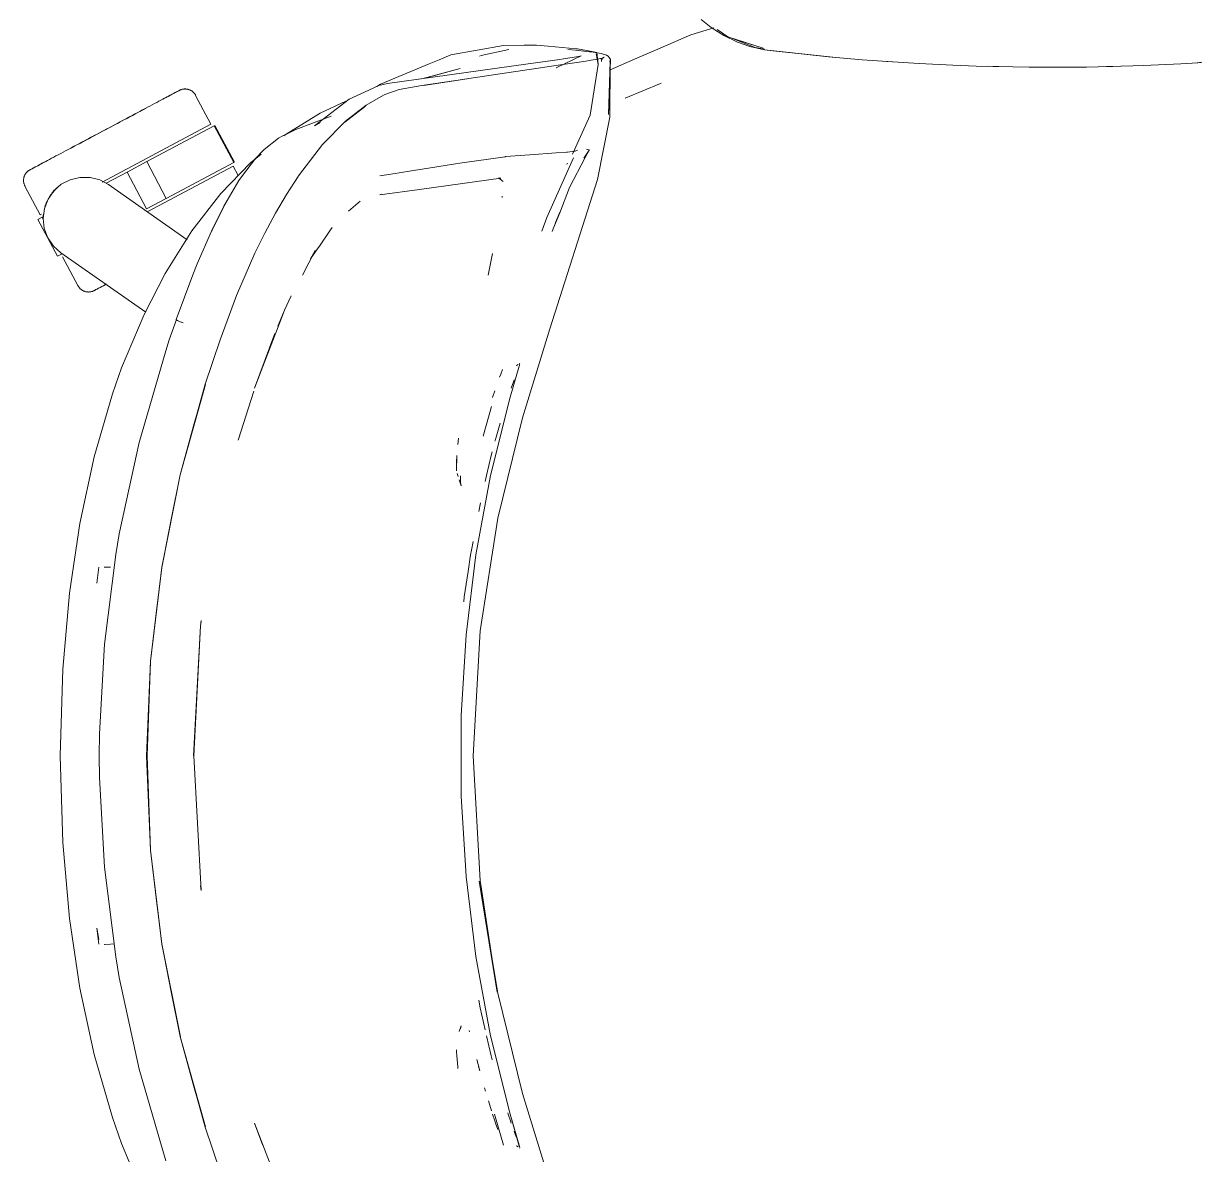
# Model space of a CAD drawing. Header units: millimetres. Extents: x 155927 to 317870, y -36033 to 97293.
# Drawn here: x 171678 to 172074, y 10295 to 10675.4 of the extents above; entities that cross this region are included whole.
import ezdxf

# ---------------------------------------------------------------- set-up
doc = ezdxf.new("R2010")
doc.units = ezdxf.units.MM
doc.header["$MEASUREMENT"] = 0
doc.layers.add('G-IMPT', color=8, linetype='CONTINUOUS', lineweight=9)
doc.layers.add('I-FURN', color=8, linetype='CONTINUOUS', lineweight=9)

msp = doc.modelspace()

# ---------------------------------------------------------------- linework, layer by layer
at = {"layer": 'G-IMPT'}
for p, q in [((171902.3, 10671.63), (171910.12, 10673.89)), ((171905.83, 10676.7), (171909.14, 10674.08)), ((171913.46, 10671.35), (171909.14, 10674.08)), ((171914.78, 10670.95), (171911.21, 10673.38)), ((171902.3, 10671.63), (171891.18, 10666.78)), ((171913.46, 10671.35), (171918.04, 10669.16)), ((171914.78, 10670.95), (171917.49, 10670.05)), ((171914.78, 10670.95), (171926.64, 10667.14)), ((171924.01, 10667.35), (171915.82, 10670.55)), ((171917.49, 10670.05), (171926.64, 10667.14)), ((171839.31, 10668.05), (171821.62, 10664.81)), ((171841.18, 10666.64), (171831.87, 10664.59)), ((171839.31, 10668.05), (171846.28, 10668.07)), ((171850.45, 10668.07), (171846.28, 10668.07)), ((171854.41, 10667.73), (171850.45, 10668.07)), ((171854.41, 10667.73), (171863.73, 10666.93)), ((171863.56, 10666.41), (171860.97, 10666.62)), ((171863.56, 10666.41), (171868.25, 10665.89)), ((171863.73, 10666.93), (171864.2, 10666.89)), ((171868.45, 10666.08), (171864.2, 10666.89)), ((171868.86, 10665.82), (171868.25, 10665.89)), ((171868.45, 10666.08), (171870.77, 10665.63)), ((171868.86, 10665.82), (171872.14, 10665.28)), ((171871.16, 10661.68), (171870.77, 10665.63)), ((171891.18, 10666.78), (171883.34, 10663.36)), ((171918.04, 10669.16), (171922.18, 10667.71)), ((171927.14, 10666.55), (171922.18, 10667.71)), ((171927.06, 10666.77), (171924.01, 10667.35)), ((171927.14, 10666.55), (171950.09, 10664.1)), ((171927.14, 10666.55), (171929.95, 10666.22)), ((171927.14, 10666.55), (171948.57, 10664.2)), ((171950.09, 10664.1), (171929.95, 10666.22)), ((171797.94, 10655.03), (171814.39, 10661.82)), ((171847.59, 10661.86), (171800.37, 10655.19)), ((171814.39, 10661.82), (171817.76, 10663.21)), ((171821.62, 10664.81), (171817.76, 10663.21)), ((171827.68, 10656.92), (171858.56, 10661.47)), ((171831.87, 10664.59), (171831.3, 10664.44)), ((171847.59, 10661.86), (171858.25, 10663.3)), ((171857.01, 10660.49), (171865.44, 10664.49)), ((171859.55, 10663.52), (171858.25, 10663.3)), ((171858.56, 10661.47), (171866.41, 10662.59)), ((171864.57, 10664.35), (171859.55, 10663.52)), ((171865.44, 10664.49), (171864.57, 10664.35)), ((171872.68, 10663.69), (171866.41, 10662.59)), ((171868.51, 10644.59), (171871.22, 10661.64)), ((171870.54, 10665.22), (171871.16, 10661.68)), ((171870.54, 10665.22), (171871.22, 10661.64)), ((171872.06, 10663.52), (171873.15, 10664.08)), ((171872.06, 10663.52), (171872.68, 10663.69)), ((171872.14, 10665.28), (171874, 10664.73)), ((171872.33, 10663.15), (171872.25, 10662.65)), ((171872.33, 10663.15), (171872.65, 10663.69)), ((171872.65, 10663.69), (171873.15, 10664.08)), ((171874.54, 10664.41), (171874, 10664.73)), ((171874.54, 10664.41), (171874.92, 10663.92)), ((171874.7, 10644.78), (171875.28, 10663.22)), ((171874.7, 10644.78), (171875.18, 10662.76)), ((171875.31, 10663.34), (171874.92, 10663.92)), ((171875.31, 10663.34), (171875.12, 10662.48)), ((171875.12, 10662.48), (171875.14, 10662.59)), ((171875.14, 10643.89), (171875.18, 10662.76)), ((171875.18, 10662.76), (171875.14, 10662.59)), ((171883.34, 10663.36), (171875.17, 10659.79)), ((171875.28, 10663.22), (171875.18, 10662.76)), ((171948.57, 10664.2), (171959.97, 10663.22)), ((171970.26, 10662.49), (171959.97, 10663.22)), ((171968.22, 10662.62), (171966.8, 10662.76)), ((171968.22, 10662.62), (171970.12, 10662.53)), ((171970.26, 10662.49), (171979.13, 10661.93)), ((171990.44, 10661.39), (171979.13, 10661.93)), ((171990.44, 10661.39), (171998.31, 10661.09)), ((172067.09, 10661.89), (172054.53, 10661.27)), ((172067.09, 10661.89), (172072.76, 10662.17)), ((172074.01, 10662.45), (172072.53, 10662.17)), ((172072.76, 10662.17), (172074.01, 10662.33)), ((171824.8, 10660.31), (171811.85, 10656.81)), ((171824.8, 10660.31), (171812.91, 10656.96)), ((172010.62, 10660.8), (171998.31, 10661.09)), ((172002.19, 10661.01), (172003.84, 10660.93)), ((172003.84, 10660.93), (172005.92, 10660.93)), ((172010.62, 10660.8), (172016.09, 10660.73)), ((172030.81, 10660.72), (172016.09, 10660.73)), ((172035.32, 10660.77), (172030.81, 10660.72)), ((172035.32, 10660.77), (172050.99, 10661.15)), ((172042.04, 10660.95), (172044.26, 10660.95)), ((172046.94, 10661.06), (172044.26, 10660.95)), ((172050.99, 10661.15), (172054.53, 10661.27)), ((171794.02, 10652.97), (171797.38, 10654.54)), ((171796.77, 10654.26), (171797.94, 10655.03)), ((171800.37, 10655.19), (171797.38, 10654.54)), ((171804.24, 10653.22), (171811.91, 10654.53)), ((171827.08, 10656.82), (171811.91, 10654.53)), ((171827.68, 10656.92), (171812.49, 10654.59)), ((171827.08, 10656.82), (171812.49, 10654.59)), ((171880.28, 10650.33), (171892.14, 10655.25)), ((171892.4, 10655.35), (171892.14, 10655.25)), ((171775.79, 10640.99), (171787.44, 10649.91)), ((171787.44, 10649.91), (171794.02, 10652.97)), ((171793.2, 10647.97), (171799.03, 10651.26)), ((171799.45, 10651.47), (171799.03, 10651.26)), ((171799.45, 10651.47), (171804.24, 10653.22)), ((171777.68, 10645.28), (171786.31, 10649.26)), ((171792.97, 10647.64), (171786.02, 10642.25)), ((171786.23, 10642.55), (171793.2, 10647.97)), ((171792.97, 10647.64), (171789.59, 10645.05)), ((171766.23, 10638.16), (171777.68, 10645.28)), ((171781.45, 10644.23), (171769.54, 10639.72)), ((171775.79, 10640.99), (171777.74, 10642.11)), ((171786.23, 10642.55), (171778.5, 10634.65)), ((171786.02, 10642.25), (171789.59, 10645.05)), ((171868.51, 10644.59), (171862.54, 10631.47)), ((171870.94, 10622.94), (171875.14, 10643.89)), ((171764.88, 10637.47), (171767.31, 10638.64)), ((171766.23, 10638.16), (171765.47, 10637.66)), ((171767.31, 10638.64), (171769.54, 10639.72)), ((171763.74, 10636.86), (171758.88, 10632.99)), ((171764.88, 10637.47), (171763.74, 10636.86)), ((171778.5, 10634.65), (171770.47, 10624.21)), ((171755.98, 10629.97), (171751.27, 10623.84)), ((171757.89, 10631.47), (171754.31, 10628.55)), ((171755.98, 10629.97), (171758.88, 10632.99)), ((171839.92, 10630.61), (171824.71, 10628.4)), ((171839.92, 10630.61), (171840, 10630.62)), ((171840, 10630.62), (171848.25, 10631.24)), ((171857.09, 10631.87), (171848.25, 10631.24)), ((171853.97, 10610.12), (171862.89, 10630.27)), ((171857.09, 10631.87), (171860.5, 10632.12)), ((171860.87, 10632.17), (171860.5, 10632.12)), ((171860.87, 10632.17), (171863.33, 10632.45)), ((171861.52, 10620.22), (171866.8, 10630.33)), ((171863.33, 10632.45), (171863.39, 10632.47)), ((171864.17, 10632.75), (171863.39, 10632.47)), ((171868.15, 10632.79), (171866.31, 10630.08)), ((171868.15, 10632.79), (171866.8, 10630.33)), ((171867.27, 10633.08), (171867.43, 10633.06)), ((171867.43, 10633.06), (171868.12, 10632.91)), ((171868.12, 10632.91), (171868.15, 10632.79)), ((171868.15, 10632.79), (171868.18, 10632.62)), ((171754.31, 10628.55), (171744.35, 10618.25)), ((171802.89, 10624.96), (171809.72, 10626.03)), ((171809.72, 10626.03), (171811.38, 10626.29)), ((171823.16, 10628.15), (171811.38, 10626.29)), ((171824.71, 10628.4), (171823.16, 10628.15)), ((171860.51, 10628.1), (171860.95, 10628.37)), ((171745.67, 10614.55), (171750.4, 10622.55)), ((171751.27, 10623.84), (171750.4, 10622.55)), ((171766.42, 10617.86), (171770.31, 10623.96)), ((171770.47, 10624.21), (171770.31, 10623.96)), ((171802.89, 10624.96), (171797.81, 10624.22)), ((171811.08, 10619.61), (171838.41, 10623.35)), ((171839.26, 10622.23), (171837.7, 10623.47)), ((171837.91, 10623.44), (171838.15, 10623.39)), ((171838.41, 10623.35), (171838.15, 10623.39)), ((171854.95, 10572.7), (171870.94, 10622.94)), ((171734.55, 10605.65), (171744.35, 10618.25)), ((171766.42, 10617.86), (171762.66, 10611.63)), ((171811.08, 10619.61), (171797.72, 10617.83)), ((171797.72, 10617.83), (171798.19, 10617.97)), ((171861.52, 10620.22), (171858.26, 10611.75)), ((171741.14, 10605.5), (171745.67, 10614.55)), ((171741.14, 10605.5), (171745.36, 10613.95)), ((171741.36, 10605.94), (171745.67, 10614.55)), ((171745.67, 10614.55), (171745.36, 10613.95)), ((171787.22, 10612.33), (171791.13, 10615.67)), ((171838.91, 10617.28), (171838.87, 10616.93)), ((171759.09, 10604.84), (171762.66, 10611.63)), ((171852.22, 10605.53), (171853.97, 10610.12)), ((171856.25, 10606.85), (171858.27, 10611.96)), ((171858.26, 10611.75), (171856.25, 10606.85)), ((171858.27, 10611.96), (171856.87, 10608.42)), ((171741.36, 10605.94), (171741.14, 10605.5)), ((171780.95, 10605.7), (171781.7, 10606.8)), ((171856.25, 10606.85), (171855.69, 10605.44)), ((171734.55, 10605.65), (171725.57, 10591.36)), ((171741.14, 10605.5), (171736.37, 10594.54)), ((171759.09, 10604.84), (171755.7, 10598.11)), ((171777.45, 10600.56), (171780.95, 10605.7)), ((171749.52, 10583.89), (171755.7, 10598.11)), ((171771.77, 10590.8), (171776.01, 10599)), ((171774.5, 10596.23), (171777.06, 10599.99)), ((171774.5, 10596.23), (171776.01, 10599)), ((171777.06, 10599.99), (171777.45, 10600.56)), ((171834.23, 10590.81), (171835.64, 10598.06)), ((171736.37, 10594.54), (171734.89, 10590.86)), ((171725.57, 10591.36), (171718.48, 10577.58)), ((171734.89, 10590.86), (171729.32, 10575.9)), ((171749.52, 10583.89), (171744.06, 10569.01)), ((171767.95, 10583.86), (171765.75, 10579.01)), ((171765.75, 10579.01), (171763.03, 10571.93)), ((171765.75, 10579.01), (171763.44, 10573.56)), ((171710.96, 10559.61), (171718.48, 10577.58)), ((171729.36, 10575.9), (171726.95, 10568.96)), ((171729.32, 10575.9), (171729.35, 10575.76)), ((171729.35, 10575.76), (171729.36, 10575.9)), ((171729.35, 10575.76), (171729.76, 10575.5)), ((171729.35, 10575.76), (171729.37, 10575.72)), ((171729.76, 10575.5), (171729.37, 10575.72)), ((171730.59, 10575.11), (171729.76, 10575.5)), ((171729.94, 10575.39), (171729.76, 10575.5)), ((171730.59, 10575.11), (171729.94, 10575.39)), ((171730.59, 10575.11), (171731.64, 10574.69)), ((171730.59, 10575.11), (171731.05, 10574.91)), ((171731.64, 10574.69), (171731.05, 10574.91)), ((171755.65, 10552.75), (171762.47, 10571.16)), ((171762.36, 10570.2), (171763.03, 10571.93)), ((171854.95, 10572.7), (171845.77, 10542.72)), ((171725.76, 10565.36), (171726.95, 10568.96)), ((171739.05, 10554.09), (171744.06, 10569.01)), ((171755.65, 10552.75), (171762.36, 10570.2)), ((171716.81, 10534.53), (171725.76, 10565.36)), ((171707.89, 10550.87), (171710.96, 10559.61)), ((171838.41, 10557.42), (171839.03, 10559.08)), ((171841.54, 10549.67), (171844.61, 10560.1)), ((171843.72, 10560.36), (171844.33, 10560.74)), ((171843.72, 10560.36), (171843.93, 10560.5)), ((171844.68, 10560.37), (171844.61, 10560.1)), ((171844.75, 10560.67), (171844.68, 10560.37)), ((171844.72, 10561.13), (171844.81, 10560.89)), ((171844.81, 10560.89), (171844.75, 10560.67)), ((171838.41, 10557.42), (171838.04, 10556.41)), ((171842.7, 10554.87), (171841.96, 10552.77)), ((171842.7, 10554.87), (171842.94, 10555.53)), ((171707.89, 10550.87), (171701.72, 10529.63)), ((171730.67, 10523.59), (171739.05, 10554.09)), ((171730.67, 10523.59), (171739.1, 10554)), ((171735.32, 10540.84), (171739.1, 10554)), ((171750.12, 10535.28), (171755.37, 10551.77)), ((171835.7, 10549.66), (171836.43, 10551.88)), ((171835.26, 10546.57), (171832.46, 10536.57)), ((171834.99, 10523.35), (171841.54, 10549.67)), ((171837.46, 10509.04), (171845.77, 10542.72)), ((171735.32, 10540.84), (171730.67, 10523.59)), ((171750.12, 10535.28), (171751.2, 10538.72)), ((171836.85, 10536.25), (171837.96, 10540.25)), ((171837.96, 10540.25), (171838.17, 10540.93)), ((171823.97, 10533.86), (171824.18, 10535.95)), ((171836.53, 10535.11), (171836.48, 10534.93)), ((171836.85, 10536.25), (171836.53, 10535.11)), ((171716.81, 10534.53), (171710.15, 10503.74)), ((171835.23, 10530.09), (171835.56, 10531.39)), ((171701.72, 10529.63), (171696.9, 10507.27)), ((171823.57, 10525), (171823.66, 10530.06)), ((171823.66, 10530.06), (171823.57, 10527.79)), ((171823.57, 10525), (171823.57, 10527.79)), ((171835.23, 10530.09), (171833.67, 10523.34)), ((171730.67, 10523.59), (171724.5, 10492.47)), ((171730.67, 10523.59), (171724.5, 10492.55)), ((171730.67, 10523.59), (171727.59, 10508.57)), ((171824.11, 10523.01), (171823.82, 10524.05)), ((171824.85, 10523.16), (171824.86, 10523.3)), ((171824.89, 10521), (171824.86, 10523.3)), ((171834.99, 10523.35), (171830.06, 10496.69)), ((171833.22, 10521.36), (171833.67, 10523.34)), ((171825.11, 10519.95), (171824.42, 10521.9)), ((171824.89, 10521), (171825.11, 10519.95)), ((171831.02, 10511.32), (171831.56, 10514.13)), ((171696.9, 10507.27), (171693.41, 10483.85)), ((171724.5, 10492.47), (171727.59, 10508.57)), ((171837.46, 10509.04), (171831.46, 10471.12)), ((171708.96, 10496.82), (171710.15, 10503.74)), ((171829.09, 10501.21), (171828.54, 10498.31)), ((171705.15, 10466.65), (171708.96, 10496.82)), ((171830.06, 10496.69), (171826.76, 10469.77)), ((171827.44, 10491.06), (171828.29, 10496.68)), ((171828.29, 10496.68), (171828.54, 10498.31)), ((171703.31, 10492.55), (171702.66, 10487.14)), ((171707.17, 10492.51), (171705.07, 10492.58)), ((171705.07, 10492.58), (171705.18, 10492.58)), ((171720.67, 10460.95), (171724.5, 10492.55)), ((171720.71, 10460.91), (171724.5, 10492.47)), ((171724.5, 10492.47), (171722.55, 10476.99)), ((171827.44, 10491.06), (171826.15, 10482.53)), ((171693.41, 10483.85), (171691.15, 10458.28)), ((171826.15, 10482.53), (171825.96, 10480.87)), ((171720.71, 10460.91), (171722.55, 10476.99)), ((171735.11, 10429.14), (171737.44, 10472.86)), ((171735.17, 10429.14), (171737.44, 10472.86)), ((171737.44, 10472.86), (171737.7, 10474.64)), ((171737.44, 10472.86), (171737.67, 10474.17)), ((171737.71, 10474.41), (171737.67, 10474.17)), ((171825.11, 10442.7), (171826.76, 10469.77)), ((171831.46, 10471.12), (171829.1, 10429.14)), ((171703.53, 10436.45), (171705.15, 10466.65)), ((171720.67, 10460.95), (171719.34, 10429.14)), ((171720.71, 10460.91), (171719.57, 10429.14)), ((171720.04, 10446.02), (171720.71, 10460.91)), ((171691.15, 10458.28), (171690.3, 10429.14)), ((171720.04, 10446.02), (171719.57, 10429.14)), ((171825.11, 10442.7), (171825.11, 10415.58)), ((171703.53, 10436.45), (171703.44, 10429.14)), ((171690.3, 10429.14), (171691.15, 10399.99)), ((171703.53, 10421.82), (171703.44, 10429.14)), ((171719.34, 10429.14), (171720.67, 10397.32)), ((171720.71, 10397.36), (171719.57, 10429.14)), ((171720.04, 10412.25), (171719.57, 10429.14)), ((171735.17, 10429.14), (171737.67, 10383.8)), ((171831.46, 10387.15), (171829.1, 10429.14)), ((171703.53, 10421.82), (171705.15, 10391.62)), ((171720.71, 10397.36), (171720.04, 10412.25)), ((171825.11, 10415.58), (171826.76, 10388.51)), ((171691.15, 10399.99), (171693.41, 10374.42)), ((171720.67, 10397.32), (171724.5, 10365.73)), ((171722.55, 10381.28), (171720.71, 10397.36)), ((171720.71, 10397.36), (171724.5, 10365.81)), ((171705.15, 10391.62), (171708.96, 10361.45)), ((171830.06, 10361.59), (171826.76, 10388.51)), ((171737.67, 10383.8), (171737.44, 10385.41)), ((171737.44, 10385.41), (171737.67, 10384.1)), ((171837.46, 10349.23), (171831.2, 10386.98)), ((171831.2, 10386.98), (171837.19, 10349.61)), ((171831.46, 10387.15), (171837.19, 10349.61)), ((171722.55, 10381.28), (171724.5, 10365.81)), ((171737.71, 10383.86), (171737.67, 10384.1)), ((171693.41, 10374.42), (171696.9, 10351)), ((171703.31, 10365.72), (171702.66, 10371.14)), ((171703.23, 10367.37), (171702.66, 10371.14)), ((171705.07, 10365.69), (171707.17, 10365.76)), ((171705.07, 10365.69), (171705.18, 10365.69)), ((171708.41, 10365.81), (171707.17, 10365.76)), ((171724.5, 10365.81), (171727.59, 10349.7)), ((171724.5, 10365.81), (171730.71, 10334.56)), ((171730.71, 10334.56), (171724.5, 10365.73)), ((171708.96, 10361.45), (171710.15, 10354.53)), ((171834.99, 10334.92), (171830.06, 10361.59)), ((171710.15, 10354.53), (171716.81, 10323.74)), ((171701.72, 10328.64), (171696.9, 10351)), ((171730.67, 10334.68), (171727.59, 10349.7)), ((171845.77, 10315.55), (171837.46, 10349.23)), ((171831.04, 10346.96), (171831.51, 10344.33)), ((171831.51, 10344.33), (171833.22, 10336.91)), ((171825.11, 10338.32), (171824.42, 10336.37)), ((171825.11, 10338.32), (171824.89, 10337.28)), ((171827.78, 10336.72), (171827.91, 10336.31)), ((171735.32, 10317.43), (171730.67, 10334.68)), ((171730.67, 10334.68), (171739.1, 10304.27)), ((171730.67, 10334.68), (171739.05, 10304.18)), ((171833.67, 10334.93), (171835.23, 10328.18)), ((171834.99, 10334.92), (171841.54, 10308.6)), ((171823.57, 10330.23), (171823.58, 10329.53)), ((171823.68, 10328.16), (171823.58, 10329.53)), ((171707.89, 10307.4), (171701.72, 10328.64)), ((171823.68, 10328.16), (171823.95, 10324.45)), ((171831.37, 10323.1), (171830.38, 10326.96)), ((171835.23, 10328.18), (171835.57, 10326.9)), ((171725.76, 10292.91), (171716.81, 10323.74)), ((171823.95, 10324.45), (171823.99, 10323.97)), ((171831.37, 10323.1), (171830.98, 10324.63)), ((171735.32, 10317.43), (171739.1, 10304.27)), ((171833.28, 10316.31), (171832.95, 10317.43)), ((171835.06, 10310.52), (171834.27, 10313.02)), ((171845.77, 10315.55), (171854.95, 10285.58)), ((171835.31, 10309.74), (171835.06, 10310.52)), ((171840.91, 10308.6), (171840.76, 10309.06)), ((171710.96, 10298.66), (171707.89, 10307.4)), ((171755.65, 10305.52), (171758.37, 10298.09)), ((171755.65, 10305.52), (171762.36, 10288.07)), ((171836.46, 10306.3), (171835.69, 10308.61)), ((171836.35, 10308.61), (171839.38, 10298.18)), ((171836.46, 10306.3), (171836.71, 10305.58)), ((171837.47, 10303.42), (171836.71, 10305.58)), ((171840.91, 10308.6), (171841.65, 10306.38)), ((171841.54, 10308.6), (171844.81, 10297.38)), ((171841.54, 10308.6), (171844.6, 10298.07)), ((171841.54, 10308.6), (171844.66, 10297.78)), ((171841.93, 10305.57), (171841.65, 10306.38)), ((171744.06, 10289.26), (171739.05, 10304.18)), ((171842.92, 10302.82), (171843.27, 10301.85)), ((171843.27, 10301.85), (171843.67, 10300.78)), ((171710.96, 10298.66), (171718.48, 10280.69)), ((171843.72, 10297.92), (171844.33, 10297.53)), ((171843.72, 10297.92), (171843.93, 10297.77)), ((171844.6, 10298.07), (171844.66, 10297.78)), ((171844.81, 10297.38), (171844.68, 10297.14))]:
    msp.add_line(p, q, dxfattribs=at)
at = {"layer": 'I-FURN'}
for p, q in [((171724.15, 10649.59), (171723.47, 10649.23)), ((171724.8, 10649.94), (171724.15, 10649.59)), ((171725.41, 10650.26), (171724.8, 10649.94)), ((171726, 10650.57), (171725.41, 10650.26)), ((171725.68, 10650.41), (171726.25, 10650.71)), ((171726.55, 10650.87), (171726, 10650.57)), ((171726.25, 10650.71), (171726.79, 10651)), ((171727.06, 10651.14), (171726.55, 10650.87)), ((171726.79, 10651), (171727.29, 10651.26)), ((171727.55, 10651.4), (171727.06, 10651.14)), ((171727.29, 10651.26), (171727.76, 10651.51)), ((171727.99, 10651.64), (171727.55, 10651.4)), ((171727.76, 10651.51), (171728.19, 10651.74)), ((171728.4, 10651.85), (171727.99, 10651.64)), ((171728.19, 10651.74), (171728.58, 10651.95)), ((171728.78, 10652.05), (171728.4, 10651.85)), ((171728.58, 10651.95), (171728.93, 10652.14)), ((171729.11, 10652.23), (171728.78, 10652.05)), ((171728.93, 10652.14), (171729.25, 10652.31)), ((171729.41, 10652.39), (171729.11, 10652.23)), ((171729.25, 10652.31), (171729.53, 10652.45)), ((171729.67, 10652.53), (171729.41, 10652.39)), ((171729.53, 10652.45), (171729.77, 10652.58)), ((171729.89, 10652.64), (171729.67, 10652.53)), ((171729.77, 10652.58), (171729.97, 10652.69)), ((171730.07, 10652.74), (171729.89, 10652.64)), ((171729.97, 10652.69), (171730.13, 10652.78)), ((171730.21, 10652.81), (171730.07, 10652.74)), ((171730.13, 10652.78), (171730.26, 10652.84)), ((171730.31, 10652.87), (171730.21, 10652.81)), ((171730.26, 10652.84), (171730.34, 10652.88)), ((171730.37, 10652.9), (171730.31, 10652.87)), ((171730.34, 10652.88), (171730.38, 10652.91)), ((171730.39, 10652.91), (171730.37, 10652.9)), ((171730.38, 10652.91), (171730.39, 10652.91)), ((171730.39, 10652.91), (171730.53, 10652.98)), ((171730.53, 10652.98), (171730.68, 10653.05)), ((171730.68, 10653.05), (171730.83, 10653.11)), ((171730.83, 10653.11), (171730.98, 10653.17)), ((171730.98, 10653.17), (171731.13, 10653.21)), ((171731.13, 10653.21), (171731.29, 10653.26)), ((171731.29, 10653.26), (171731.44, 10653.29)), ((171731.44, 10653.29), (171731.6, 10653.32)), ((171731.6, 10653.32), (171731.76, 10653.35)), ((171731.76, 10653.35), (171731.92, 10653.37)), ((171731.92, 10653.37), (171732.08, 10653.38)), ((171732.08, 10653.38), (171732.24, 10653.38)), ((171732.24, 10653.38), (171732.4, 10653.38)), ((171732.4, 10653.38), (171732.57, 10653.37)), ((171732.57, 10653.37), (171732.73, 10653.36)), ((171732.73, 10653.36), (171732.89, 10653.34)), ((171732.89, 10653.34), (171733.04, 10653.31)), ((171733.04, 10653.31), (171733.2, 10653.27)), ((171733.2, 10653.27), (171733.36, 10653.23)), ((171733.36, 10653.23), (171733.51, 10653.19)), ((171733.51, 10653.19), (171733.67, 10653.13)), ((171733.67, 10653.13), (171733.82, 10653.08)), ((171733.82, 10653.08), (171733.96, 10653.01)), ((171733.96, 10653.01), (171734.11, 10652.94)), ((171734.11, 10652.94), (171734.25, 10652.87)), ((171734.25, 10652.87), (171734.39, 10652.78)), ((171734.39, 10652.78), (171734.53, 10652.7)), ((171734.53, 10652.7), (171734.66, 10652.6)), ((171734.66, 10652.6), (171734.79, 10652.51)), ((171734.79, 10652.51), (171734.91, 10652.4)), ((171734.91, 10652.4), (171735.03, 10652.3)), ((171735.03, 10652.3), (171735.15, 10652.18)), ((171735.15, 10652.18), (171735.26, 10652.07)), ((171735.26, 10652.07), (171735.36, 10651.95)), ((171735.36, 10651.95), (171735.46, 10651.82)), ((171735.46, 10651.82), (171735.56, 10651.69)), ((171735.56, 10651.69), (171735.65, 10651.56)), ((171735.65, 10651.56), (171735.74, 10651.42)), ((171735.74, 10651.42), (171735.82, 10651.28)), ((171735.82, 10651.28), (171735.84, 10651.24)), ((171740.99, 10641.56), (171735.84, 10651.24)), ((171715.71, 10645.11), (171716.62, 10645.59)), ((171717.1, 10645.84), (171716.2, 10645.37)), ((171716.62, 10645.59), (171717.5, 10646.06)), ((171717.97, 10646.31), (171717.1, 10645.84)), ((171717.5, 10646.06), (171718.37, 10646.52)), ((171718.83, 10646.77), (171717.97, 10646.31)), ((171718.37, 10646.52), (171719.22, 10646.97)), ((171719.67, 10647.21), (171718.83, 10646.77)), ((171720.48, 10647.64), (171719.67, 10647.21)), ((171721.27, 10648.06), (171720.48, 10647.64)), ((171722.03, 10648.46), (171721.27, 10648.06)), ((171722.76, 10648.86), (171722.03, 10648.46)), ((171723.47, 10649.23), (171722.76, 10648.86)), ((171709.52, 10641.82), (171708.53, 10641.29)), ((171708.99, 10641.53), (171709.98, 10642.06)), ((171710.51, 10642.34), (171709.52, 10641.82)), ((171709.98, 10642.06), (171710.96, 10642.58)), ((171711.49, 10642.86), (171710.51, 10642.34)), ((171710.96, 10642.58), (171711.93, 10643.1)), ((171712.46, 10643.38), (171711.49, 10642.86)), ((171711.93, 10643.1), (171712.9, 10643.61)), ((171713.41, 10643.88), (171712.46, 10643.38)), ((171712.9, 10643.61), (171713.85, 10644.12)), ((171714.36, 10644.39), (171713.41, 10643.88)), ((171713.85, 10644.12), (171714.79, 10644.62)), ((171715.29, 10644.88), (171714.36, 10644.39)), ((171714.79, 10644.62), (171715.71, 10645.11)), ((171716.2, 10645.37), (171715.29, 10644.88)), ((171700.98, 10637.27), (171701.97, 10637.8)), ((171702.51, 10638.09), (171701.51, 10637.56)), ((171701.97, 10637.8), (171702.97, 10638.33)), ((171703.51, 10638.62), (171702.51, 10638.09)), ((171702.97, 10638.33), (171703.97, 10638.87)), ((171704.52, 10639.15), (171703.51, 10638.62)), ((171703.97, 10638.87), (171704.98, 10639.4)), ((171740.99, 10641.56), (171704.38, 10622.09)), ((171705.52, 10639.69), (171704.52, 10639.15)), ((171704.98, 10639.4), (171705.98, 10639.93)), ((171706.53, 10640.22), (171705.52, 10639.69)), ((171705.98, 10639.93), (171706.99, 10640.47)), ((171707.53, 10640.76), (171706.53, 10640.22)), ((171706.99, 10640.47), (171707.99, 10641)), ((171708.53, 10641.29), (171707.53, 10640.76)), ((171707.99, 10641), (171708.99, 10641.53)), ((171719.4, 10628.95), (171742.11, 10641.02)), ((171742.11, 10641.02), (171748.68, 10628.66)), ((171748.85, 10628.75), (171742.28, 10641.11)), ((171694.79, 10633.98), (171693.88, 10633.5)), ((171694.3, 10633.72), (171695.21, 10634.21)), ((171695.71, 10634.47), (171694.79, 10633.98)), ((171695.21, 10634.21), (171696.14, 10634.7)), ((171696.65, 10634.97), (171695.71, 10634.47)), ((171696.14, 10634.7), (171697.08, 10635.2)), ((171697.6, 10635.48), (171696.65, 10634.97)), ((171697.08, 10635.2), (171698.04, 10635.71)), ((171698.56, 10635.99), (171697.6, 10635.48)), ((171698.04, 10635.71), (171699.01, 10636.23)), ((171699.54, 10636.51), (171698.56, 10635.99)), ((171699.01, 10636.23), (171699.99, 10636.75)), ((171700.52, 10637.03), (171699.54, 10636.51)), ((171699.99, 10636.75), (171700.98, 10637.27)), ((171701.51, 10637.56), (171700.52, 10637.03)), ((171686.71, 10629.69), (171686.05, 10629.33)), ((171687.41, 10630.06), (171686.71, 10629.69)), ((171688.13, 10630.44), (171687.41, 10630.06)), ((171688.88, 10630.84), (171688.13, 10630.44)), ((171689.66, 10631.25), (171688.88, 10630.84)), ((171690.46, 10631.68), (171689.66, 10631.25)), ((171691.28, 10632.12), (171690.46, 10631.68)), ((171692.13, 10632.57), (171691.28, 10632.12)), ((171693, 10633.03), (171692.13, 10632.57)), ((171693.88, 10633.5), (171693, 10633.03)), ((171679.41, 10625.7), (171679.53, 10625.8)), ((171679.53, 10625.8), (171679.66, 10625.9)), ((171679.66, 10625.9), (171679.8, 10625.99)), ((171679.8, 10625.99), (171679.93, 10626.08)), ((171679.93, 10626.08), (171680.07, 10626.16)), ((171680.07, 10626.16), (171680.11, 10626.18)), ((171680.11, 10626.18), (171680.13, 10626.19)), ((171680.12, 10626.18), (171680.11, 10626.18)), ((171680.16, 10626.2), (171680.12, 10626.18)), ((171680.13, 10626.19), (171680.19, 10626.22)), ((171680.24, 10626.25), (171680.16, 10626.2)), ((171680.19, 10626.22), (171680.29, 10626.27)), ((171680.36, 10626.31), (171680.24, 10626.25)), ((171680.29, 10626.27), (171680.43, 10626.35)), ((171680.53, 10626.4), (171680.36, 10626.31)), ((171680.43, 10626.35), (171680.61, 10626.44)), ((171680.73, 10626.5), (171680.53, 10626.4)), ((171680.61, 10626.44), (171680.83, 10626.56)), ((171680.97, 10626.63), (171680.73, 10626.5)), ((171680.83, 10626.56), (171681.09, 10626.7)), ((171681.25, 10626.78), (171680.97, 10626.63)), ((171681.09, 10626.7), (171681.39, 10626.86)), ((171681.56, 10626.95), (171681.25, 10626.78)), ((171681.39, 10626.86), (171681.72, 10627.03)), ((171681.92, 10627.14), (171681.56, 10626.95)), ((171681.72, 10627.03), (171682.1, 10627.23)), ((171682.31, 10627.35), (171681.92, 10627.14)), ((171682.1, 10627.23), (171682.51, 10627.45)), ((171682.74, 10627.58), (171682.31, 10627.35)), ((171682.51, 10627.45), (171682.95, 10627.69)), ((171683.21, 10627.82), (171682.74, 10627.58)), ((171682.95, 10627.69), (171683.43, 10627.94)), ((171683.71, 10628.09), (171683.21, 10627.82)), ((171683.43, 10627.94), (171683.95, 10628.22)), ((171684.24, 10628.38), (171683.71, 10628.09)), ((171683.95, 10628.22), (171684.5, 10628.51)), ((171684.81, 10628.68), (171684.24, 10628.38)), ((171684.5, 10628.51), (171685.09, 10628.82)), ((171685.42, 10629), (171684.81, 10628.68)), ((171686.05, 10629.33), (171685.42, 10629)), ((171712.76, 10625.42), (171719.4, 10628.95)), ((171719.4, 10628.95), (171725.97, 10616.59)), ((171748.5, 10627.43), (171719.8, 10612.17)), ((171748.68, 10628.66), (171725.97, 10616.59)), ((171750.18, 10624.27), (171748.5, 10627.43)), ((171677.97, 10622.58), (171677.98, 10622.75)), ((171677.98, 10622.42), (171677.97, 10622.58)), ((171677.98, 10622.91), (171678, 10623.07)), ((171677.98, 10622.75), (171677.98, 10622.91)), ((171677.99, 10622.26), (171677.98, 10622.42)), ((171678.01, 10622.1), (171677.99, 10622.26)), ((171678, 10623.07), (171678.02, 10623.23)), ((171678.03, 10621.94), (171678.01, 10622.1)), ((171678.02, 10623.23), (171678.05, 10623.39)), ((171678.06, 10621.78), (171678.03, 10621.94)), ((171678.05, 10623.39), (171678.08, 10623.54)), ((171678.1, 10621.63), (171678.06, 10621.78)), ((171678.08, 10623.54), (171678.12, 10623.7)), ((171678.12, 10623.7), (171678.17, 10623.85)), ((171678.17, 10623.85), (171678.22, 10624.01)), ((171678.22, 10624.01), (171678.28, 10624.16)), ((171678.28, 10624.16), (171678.34, 10624.3)), ((171678.34, 10624.3), (171678.41, 10624.45)), ((171678.41, 10624.45), (171678.49, 10624.59)), ((171678.49, 10624.59), (171678.57, 10624.73)), ((171678.57, 10624.73), (171678.66, 10624.87)), ((171678.66, 10624.87), (171678.75, 10625)), ((171678.75, 10625), (171678.85, 10625.13)), ((171678.85, 10625.13), (171678.95, 10625.25)), ((171678.95, 10625.25), (171679.06, 10625.37)), ((171679.06, 10625.37), (171679.17, 10625.49)), ((171679.17, 10625.49), (171679.29, 10625.6)), ((171679.29, 10625.6), (171679.41, 10625.7)), ((171690.67, 10621.31), (171693.67, 10622.86)), ((171693.67, 10622.86), (171696.95, 10623.64)), ((171696.95, 10623.64), (171700.32, 10623.62)), ((171700.32, 10623.62), (171703.59, 10622.79)), ((171703.59, 10622.79), (171706.57, 10621.2)), ((171705.7, 10621.66), (171712.76, 10625.42)), ((171712.76, 10625.42), (171719.33, 10613.06)), ((171678.14, 10621.47), (171678.1, 10621.63)), ((171678.19, 10621.32), (171678.14, 10621.47)), ((171678.24, 10621.17), (171678.19, 10621.32)), ((171678.31, 10621.02), (171678.24, 10621.17)), ((171678.37, 10620.87), (171678.31, 10621.02)), ((171678.45, 10620.73), (171678.37, 10620.87)), ((171678.45, 10620.73), (171683.6, 10611.04)), ((171686.2, 10616.32), (171688.13, 10619.09)), ((171688.97, 10619.95), (171686.67, 10617.17)), ((171688.13, 10619.09), (171690.67, 10621.31)), ((171690.39, 10621.1), (171688.97, 10619.95)), ((171706.57, 10621.2), (171733, 10602.69)), ((171684.98, 10613.18), (171686.2, 10616.32)), ((171725.97, 10616.59), (171719.33, 10613.06)), ((171682.78, 10609.48), (171684.18, 10610.22)), ((171683.97, 10611.24), (171683.6, 10611.04)), ((171684.18, 10610.22), (171684.09, 10610.17)), ((171684.58, 10609.46), (171684.18, 10610.22)), ((171684.55, 10609.83), (171684.98, 10613.18)), ((171682.78, 10609.48), (171689.36, 10597.12)), ((171684.93, 10606.48), (171684.55, 10609.83)), ((171686.11, 10603.32), (171684.93, 10606.48)), ((171688.01, 10600.53), (171686.11, 10603.32)), ((171690.52, 10598.28), (171688.01, 10600.53)), ((171719.11, 10578.26), (171690.52, 10598.28)), ((171690.75, 10597.86), (171689.36, 10597.12)), ((171690.67, 10597.81), (171690.75, 10597.86)), ((171691.11, 10596.91), (171696.26, 10587.23)), ((171696.28, 10587.19), (171696.26, 10587.23)), ((171696.36, 10587.05), (171696.28, 10587.19)), ((171696.44, 10586.91), (171696.36, 10587.05)), ((171696.53, 10586.78), (171696.44, 10586.91)), ((171696.63, 10586.65), (171696.53, 10586.78)), ((171696.73, 10586.53), (171696.63, 10586.65)), ((171696.84, 10586.4), (171696.73, 10586.53)), ((171696.95, 10586.29), (171696.84, 10586.4)), ((171697.06, 10586.18), (171696.95, 10586.29)), ((171697.18, 10586.07), (171697.06, 10586.18)), ((171702.84, 10586.17), (171702.56, 10586.02)), ((171702.69, 10586.08), (171702.98, 10586.24)), ((171703.16, 10586.33), (171702.84, 10586.17)), ((171702.98, 10586.24), (171703.32, 10586.42)), ((171703.52, 10586.52), (171703.16, 10586.33)), ((171703.32, 10586.42), (171703.69, 10586.62)), ((171703.91, 10586.73), (171703.52, 10586.52)), ((171703.69, 10586.62), (171704.1, 10586.84)), ((171704.34, 10586.96), (171703.91, 10586.73)), ((171704.1, 10586.84), (171704.55, 10587.07)), ((171704.8, 10587.21), (171704.34, 10586.96)), ((171704.55, 10587.07), (171705.03, 10587.33)), ((171705.31, 10587.48), (171704.8, 10587.21)), ((171705.03, 10587.33), (171705.55, 10587.6)), ((171705.84, 10587.76), (171705.31, 10587.48)), ((171697.31, 10585.97), (171697.18, 10586.07)), ((171697.44, 10585.87), (171697.31, 10585.97)), ((171697.57, 10585.77), (171697.44, 10585.87)), ((171697.7, 10585.69), (171697.57, 10585.77)), ((171697.84, 10585.61), (171697.7, 10585.69)), ((171697.99, 10585.53), (171697.84, 10585.61)), ((171698.13, 10585.46), (171697.99, 10585.53)), ((171698.28, 10585.4), (171698.13, 10585.46)), ((171698.43, 10585.34), (171698.28, 10585.4)), ((171698.58, 10585.28), (171698.43, 10585.34)), ((171698.74, 10585.24), (171698.58, 10585.28)), ((171698.89, 10585.2), (171698.74, 10585.24)), ((171699.05, 10585.16), (171698.89, 10585.2)), ((171699.21, 10585.14), (171699.05, 10585.16)), ((171699.37, 10585.12), (171699.21, 10585.14)), ((171699.53, 10585.1), (171699.37, 10585.12)), ((171699.69, 10585.09), (171699.53, 10585.1)), ((171699.85, 10585.09), (171699.69, 10585.09)), ((171700.01, 10585.1), (171699.85, 10585.09)), ((171700.17, 10585.11), (171700.01, 10585.1)), ((171700.33, 10585.12), (171700.17, 10585.11)), ((171700.49, 10585.15), (171700.33, 10585.12)), ((171700.65, 10585.18), (171700.49, 10585.15)), ((171700.81, 10585.21), (171700.65, 10585.18)), ((171700.96, 10585.26), (171700.81, 10585.21)), ((171701.12, 10585.31), (171700.96, 10585.26)), ((171701.27, 10585.36), (171701.12, 10585.31)), ((171701.42, 10585.42), (171701.27, 10585.36)), ((171701.56, 10585.49), (171701.42, 10585.42)), ((171701.71, 10585.56), (171701.56, 10585.49)), ((171701.76, 10585.59), (171701.71, 10585.57)), ((171701.71, 10585.57), (171701.71, 10585.56)), ((171701.71, 10585.56), (171701.73, 10585.57)), ((171701.73, 10585.57), (171701.79, 10585.61)), ((171701.84, 10585.63), (171701.76, 10585.59)), ((171701.79, 10585.61), (171701.89, 10585.66)), ((171701.96, 10585.7), (171701.84, 10585.63)), ((171701.89, 10585.66), (171702.03, 10585.73)), ((171702.12, 10585.78), (171701.96, 10585.7)), ((171702.03, 10585.73), (171702.21, 10585.83)), ((171702.32, 10585.89), (171702.12, 10585.78)), ((171702.21, 10585.83), (171702.43, 10585.95)), ((171702.56, 10586.02), (171702.32, 10585.89)), ((171702.43, 10585.95), (171702.69, 10586.08))]:
    msp.add_line(p, q, dxfattribs=at)
for points in [[(171687.52, 10618.37), (171687.85, 10618.79), (171688.19, 10619.22), (171688.62, 10619.61)], [(171684.58, 10609.46), (171684.57, 10609.7), (171684.57, 10610.23), (171684.61, 10610.9), (171684.65, 10611.28)]]:
    msp.add_open_spline(points, degree=3, dxfattribs=at)
msp.add_open_spline([(171685.18, 10613.88), (171685.32, 10614.35), (171685.54, 10614.98), (171685.84, 10615.61), (171685.92, 10615.77)], degree=3, knots=[-0.6, -0.6, -0.6, -0.6, -0.5, -0.4680239, -0.4680239, -0.4680239, -0.4680239], dxfattribs=at)

doc.saveas('drawing.dxf')
